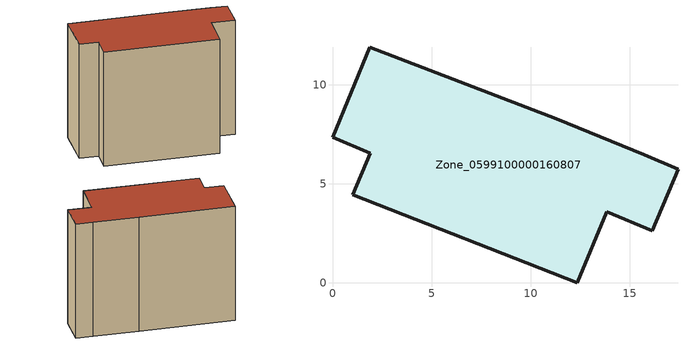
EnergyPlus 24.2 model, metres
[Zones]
Zone_0599100000160807
 floor ground (C_G): 16.14,2.63 13.83,3.59 12.35,0 1.03,4.45 1.9,6.55 0,7.34 1.88,11.89 11.28,8.28 15.73,6.46 17.43,5.74 z0
 wall outside (C_F): 11.28,8.28 1.88,11.89 0,7.34 1.9,6.55 1.03,4.45 12.35,0 13.83,3.59 16.14,2.63 17.43,5.74 15.73,6.46 11.28,8.28 z0:12.91
 roof outside (C_R): 17.43,5.74 15.73,6.46 11.28,8.28 1.88,11.89 0,7.34 1.9,6.55 1.03,4.45 12.35,0 13.83,3.59 16.14,2.63 z12.91
[BUILDING]
Pand.0599100000160807: North Axis=0; Terrain=City; Loads Convergence Tolerance Value=0.04; Temperature Convergence Tolerance Value=0.4; Solar Distribution=FullExterior; Maximum Number of Warmup Days=25; Minimum Number of Warmup Days=1
[Site:Location]
Rotterdam.The.Hague.AP_ZH_NLD Design_Conditions: Latitude=51.96; Longitude=4.45; Time Zone=1; Elevation=-4.5
[SITE:GROUNDTEMPERATURE:BUILDINGSURFACE]
18, 18, 18, 18, 18, 18, 18, 18, 18, 18, 18, 18
[MATERIAL] Thermal Absorptance=0.9; Solar Absorptance=0.7; Visible Absorptance=0.7
Name | Roughness | Thickness | Conductivity | Density | Specific Heat
G.TI.1946 | MediumSmooth | 0.15 | 1 | 540 | 1210
F.TI.1946 | Rough | 0.3 | 0.857143 | 1920 | 840
R.TI.1946 | MediumRough | 0.2 | 0.1 | 1500 | 1000
[CONSTRUCTION]
C_G: G.TI.1946
C_F: F.TI.1946
C_R: R.TI.1946
[ZONE]
Zone_0599100000160807: Type=1; Multiplier=1; Ceiling Height=Autocalculate; Volume=Autocalculate; Floor Area=autocalculate; Part of Total Floor Area=Yes
[ZONEINFILTRATION:DESIGNFLOWRATE]
Infil_Zone_0599100000160807: Zone or ZoneList or Space or SpaceList=Zone_0599100000160807; Schedule=AlwaysOn; Design Flow Rate Calculation Method=Flow/Area; Flow Rate per Floor Area=0.003; Constant Term Coefficient=1; Temperature Term Coefficient=0; Velocity Term Coefficient=0; Velocity Squared Term Coefficient=0
[HVACTEMPLATE:ZONE:IDEALLOADSAIRSYSTEM]
Zone_0599100000160807: Maximum Heating Supply Air Temperature=50; Minimum Cooling Supply Air Temperature=13; Maximum Heating Supply Air Humidity Ratio=0.0156; Minimum Cooling Supply Air Humidity Ratio=0.0077; Heating Limit=NoLimit; Cooling Limit=NoLimit; Dehumidification Control Type=ConstantSensibleHeatRatio; Cooling Sensible Heat Ratio=0.7; Dehumidification Setpoint=60; Humidification Control Type=None; Humidification Setpoint=30; Outdoor Air Method=None; Outdoor Air Flow Rate per Person=0.00944; Outdoor Air Flow Rate per Zone Floor Area=0; Outdoor Air Flow Rate per Zone=0; Demand Controlled Ventilation Type=None; Outdoor Air Economizer Type=NoEconomizer; Heat Recovery Type=None; Sensible Heat Recovery Effectiveness=0.7; Latent Heat Recovery Effectiveness=0.65
[ZONECONTROL:THERMOSTAT]
ThermostatControl_Zone_0599100000160807: Zone or ZoneList=Zone_0599100000160807; Control Type Schedule=DualSetpointControlType; Control 1=Thermostat_Zone_0599100000160807; Temperature Difference Between Cutout And Setpoint=0
[THERMOSTATSETPOINT:DUALSETPOINT]
Thermostat_Zone_0599100000160807: Heating Setpoint Temperature Schedule=HeatingSetpoint_Zone_0599100000160807; Cooling Setpoint Temperature Schedule=CoolingSetpoint_Zone_0599100000160807
[SCHEDULE:COMPACT]
HeatingSetpoint_Zone_0599100000160807: Through: 12/31, For: AllDays, Until: 24:00, 21
CoolingSetpoint_Zone_0599100000160807: Through: 12/31, For: AllDays, Until: 24:00, 24
DualSetpointControlType: Through: 12/31, For: AllDays, Until: 24:00, 4
AlwaysOn: Through: 12/31, For: AllDays, Until: 24:00, 1
